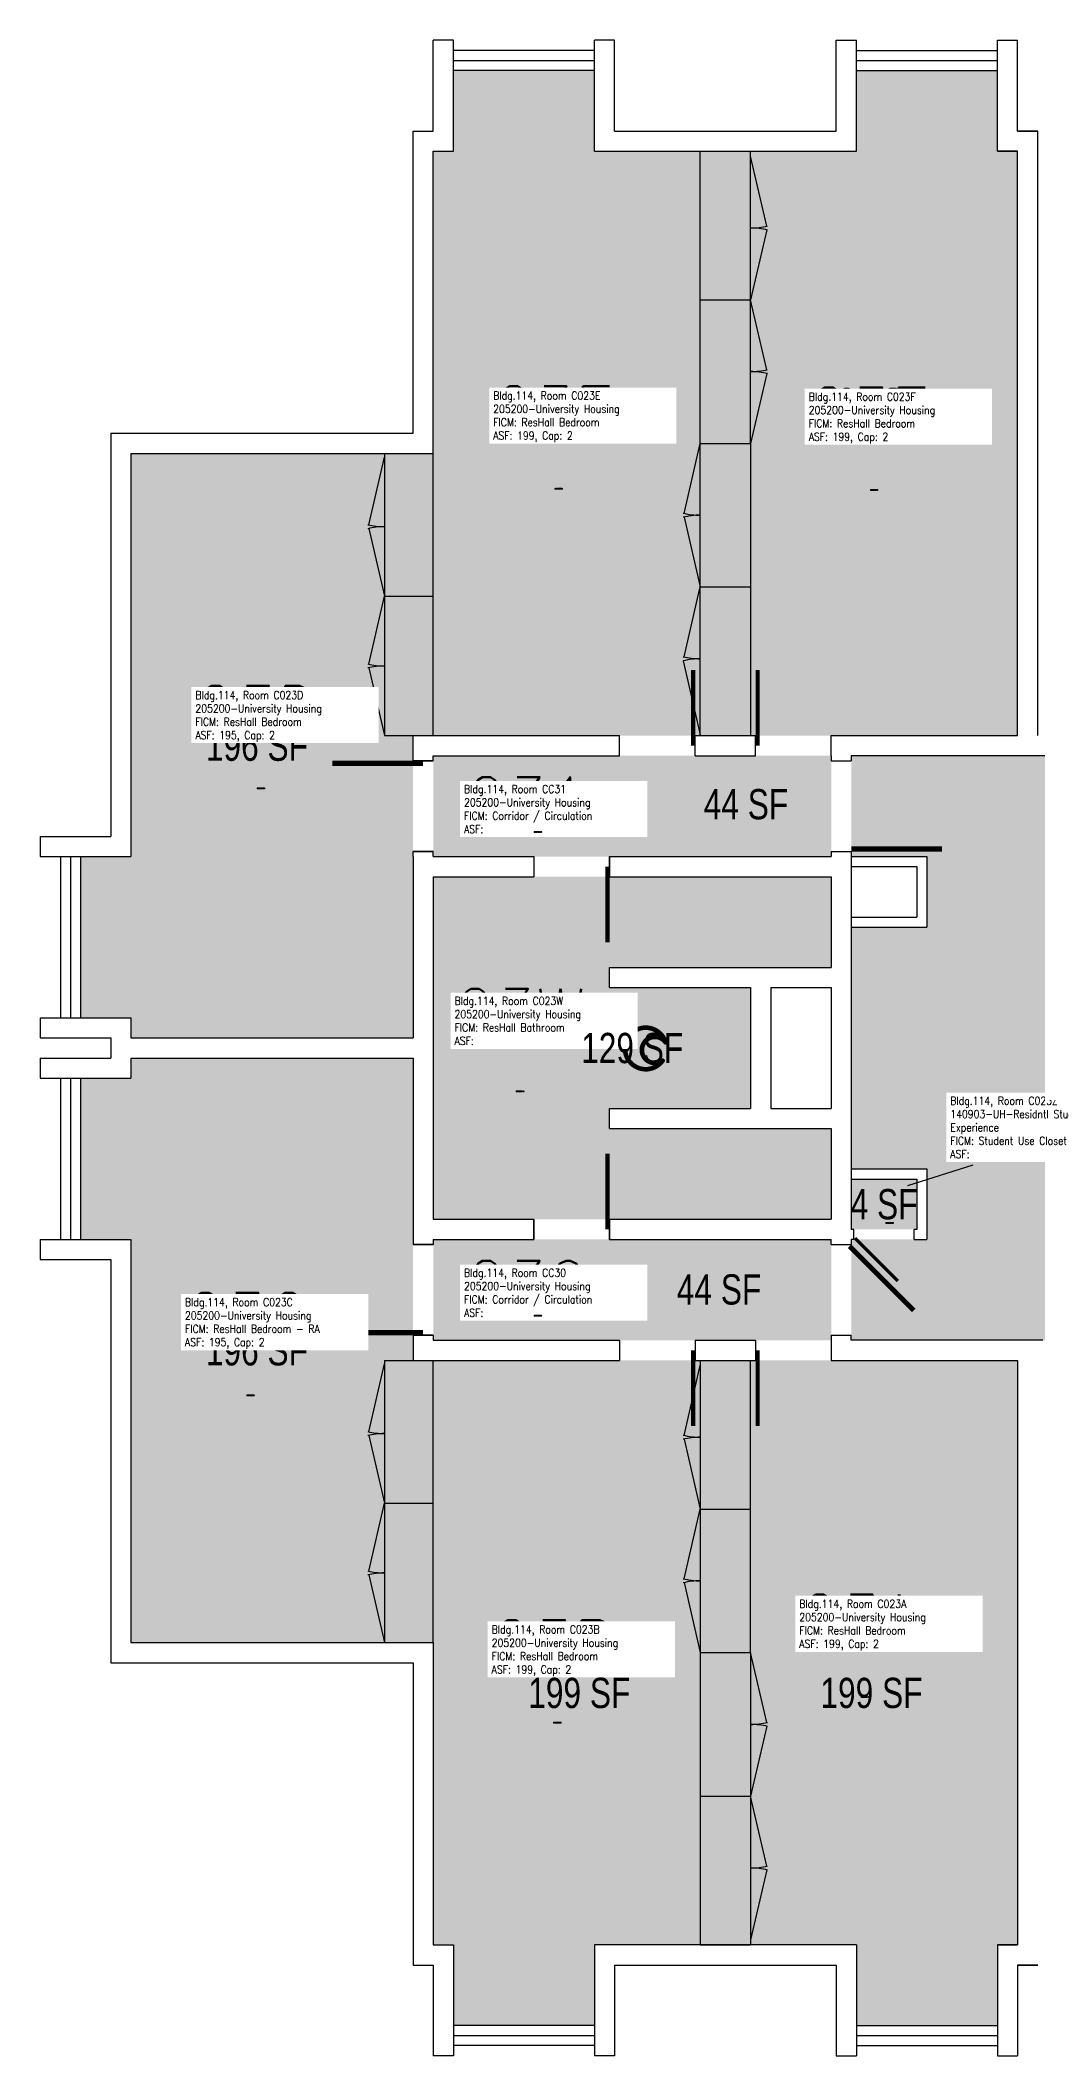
# Model space of a CAD drawing. Header units: inches. Extents: x -32 to 852, y 0 to 2072.
# Drawn here: x -32 to 364, y 1272 to 2072 of the extents above; entities that cross this region are included whole.
import ezdxf
from ezdxf.enums import TextEntityAlignment as Align

# ---------------------------------------------------------------- set-up
doc = ezdxf.new("R2010")
doc.units = ezdxf.units.IN
doc.header["$LTSCALE"] = 10
doc.header["$MEASUREMENT"] = 0
doc.layers.get('0').update_dxf_attribs({"linetype": 'CONTINUOUS'})
for name, color, linetype in [('A-DOOR', 2, 'CONTINUOUS'), ('A-FLOR', 3, 'CONTINUOUS'), ('A-GLAZ', 1, 'CONTINUOUS'), ('A-GLAZ-SILL', 2, 'CONTINUOUS'), ('A-IDEN-ICON', 4, 'CONTINUOUS'), ('A-IDEN-RNUM', 7, 'CONTINUOUS'), ('A-IDEN-SNUM', 4, 'CONTINUOUS'), ('A-IDEN-VNUM', 4, 'CONTINUOUS'), ('A-WALL', 5, 'CONTINUOUS'), ('AREA-TEXT', 3, 'CONTINUOUS'), ('Rooms-Category-Color', 7, 'CONTINUOUS'), ('Rooms-College-Color', 7, 'CONTINUOUS'), ('Rooms-Department-Color', 7, 'CONTINUOUS'), ('Rooms-Division-Color', 7, 'CONTINUOUS'), ('Rooms-Information', 7, 'CONTINUOUS')]:
    doc.layers.add(name, color=color, linetype=linetype)
doc.styles.add('AREA', font='arial.ttf', dxfattribs={"width": 0.75, "height": 24})
doc.styles.add('ROOMSNUMBER', font='txt.shx', dxfattribs={"height": 0.03})
doc.styles.add('ROOMVNUMBER', font='simplex.shx', dxfattribs={"width": 0.85})

# ---------------------------------------------------------------- blocks, each defined once
blk = doc.blocks.new('CPBATH')
at = {"color": 0, "linetype": 'ByBlock', "const_width": 0.0127}
for points in [[(0.0571, 0.0168, 0.861492), (-0.0551, 0, 1)], [(-0.0551, 0, 0.726902), (0.0487, -0.0337, 1)], [(0.0571, 0.0168, 0.729002), (-0.0084, -0.0042, 1)], [(-0.0084, -0.0042, 0.609468), (0.0487, -0.0337, 1)]]:
    blk.add_lwpolyline(points, format="xyb", dxfattribs=at)
at = {"color": 0, "linetype": 'ByBlock', "const_width": 0.00637}
for points in [[(0.0544, 0.0152, 1), (0.0599, 0.0184, 1)], [(0.0459, -0.0353, 1), (0.0515, -0.0321, 1)]]:
    blk.add_lwpolyline(points, format="xyb", close=True, dxfattribs=at)

msp = doc.modelspace()

# ---------------------------------------------------------------- hatches: boundary and pattern name
at = {"layer": 'Rooms-Category-Color', "true_color": 0x728ef3}
for points in [[(124, 1796), (124, 2028), (132, 2028), (132, 2060), (188, 2060), (188, 2028), (240, 2028), (240, 1796)], [(356, 1796), (356, 2028), (348, 2028), (348, 2060), (292, 2060), (292, 2028), (240, 2028), (240, 1796)], [(116, 1676), (116, 1796), (124, 1796), (124, 1908), (4, 1908), (4, 1748), (-16, 1748), (-16, 1684), (4, 1684), (4, 1676)], [(530, 1624), (530, 1720), (500.01, 1720), (500, 1748), (530, 1748), (530, 1788), (290, 1788), (290, 1748), (320, 1748), (320, 1720), (290, 1720), (290, 1624), (320, 1624), (320, 1596), (290, 1596), (290, 1556), (530, 1556), (530, 1594), (530, 1620), (504, 1620), (504, 1596), (500, 1596), (500, 1624)], [(124, 1740), (124, 1604), (282, 1604), (282, 1640), (194, 1640), (194, 1648), (250, 1648), (250, 1696), (194, 1696), (194, 1704), (282, 1704), (282, 1740)], [(116, 1668), (116, 1548), (124, 1548), (124, 1436), (4, 1436), (4, 1596), (-16, 1596), (-16, 1660), (4, 1660), (4, 1668)], [(290, 1620), (290, 1600), (316, 1600), (316, 1620)], [(124, 1548), (124, 1316), (132, 1316), (132, 1284), (188, 1284), (188, 1316), (240, 1316), (240, 1548)], [(356, 1548), (356, 1316), (348, 1316), (348, 1284), (292, 1284), (292, 1316), (240, 1316), (240, 1548)]]:
    msp.add_hatch(color=171, dxfattribs=at).paths.add_polyline_path(points)
at = {"layer": 'Rooms-Category-Color', "true_color": 0xadadad}
for points in [[(124, 1748), (124, 1788), (282, 1788), (282, 1748)], [(124, 1556), (124, 1596), (282, 1596), (282, 1556)]]:
    msp.add_hatch(color=253, dxfattribs=at).paths.add_polyline_path(points)
at = {"layer": 'Rooms-College-Color', "true_color": 0xadadad}
for points in [[(124, 1796), (124, 2028), (132, 2028), (132, 2060), (188, 2060), (188, 2028), (240, 2028), (240, 1796)], [(356, 1796), (356, 2028), (348, 2028), (348, 2060), (292, 2060), (292, 2028), (240, 2028), (240, 1796)], [(116, 1676), (116, 1796), (124, 1796), (124, 1908), (4, 1908), (4, 1748), (-16, 1748), (-16, 1684), (4, 1684), (4, 1676)], [(124, 1748), (124, 1788), (282, 1788), (282, 1748)], [(530, 1624), (530, 1720), (500.01, 1720), (500, 1748), (530, 1748), (530, 1788), (290, 1788), (290, 1748), (320, 1748), (320, 1720), (290, 1720), (290, 1624), (320, 1624), (320, 1596), (290, 1596), (290, 1556), (530, 1556), (530, 1594), (530, 1620), (504, 1620), (504, 1596), (500, 1596), (500, 1624)], [(124, 1740), (124, 1604), (282, 1604), (282, 1640), (194, 1640), (194, 1648), (250, 1648), (250, 1696), (194, 1696), (194, 1704), (282, 1704), (282, 1740)], [(116, 1668), (116, 1548), (124, 1548), (124, 1436), (4, 1436), (4, 1596), (-16, 1596), (-16, 1660), (4, 1660), (4, 1668)], [(290, 1620), (290, 1600), (316, 1600), (316, 1620)], [(124, 1556), (124, 1596), (282, 1596), (282, 1556)], [(124, 1548), (124, 1316), (132, 1316), (132, 1284), (188, 1284), (188, 1316), (240, 1316), (240, 1548)], [(356, 1548), (356, 1316), (348, 1316), (348, 1284), (292, 1284), (292, 1316), (240, 1316), (240, 1548)]]:
    msp.add_hatch(color=253, dxfattribs=at).paths.add_polyline_path(points)
at = {"layer": 'Rooms-Department-Color', "true_color": 0x604aed}
for points in [[(124, 1796), (124, 2028), (132, 2028), (132, 2060), (188, 2060), (188, 2028), (240, 2028), (240, 1796)], [(356, 1796), (356, 2028), (348, 2028), (348, 2060), (292, 2060), (292, 2028), (240, 2028), (240, 1796)], [(116, 1676), (116, 1796), (124, 1796), (124, 1908), (4, 1908), (4, 1748), (-16, 1748), (-16, 1684), (4, 1684), (4, 1676)], [(530, 1624), (530, 1720), (500.01, 1720), (500, 1748), (530, 1748), (530, 1788), (290, 1788), (290, 1748), (320, 1748), (320, 1720), (290, 1720), (290, 1624), (320, 1624), (320, 1596), (290, 1596), (290, 1556), (530, 1556), (530, 1594), (530, 1620), (504, 1620), (504, 1596), (500, 1596), (500, 1624)], [(124, 1740), (124, 1604), (282, 1604), (282, 1640), (194, 1640), (194, 1648), (250, 1648), (250, 1696), (194, 1696), (194, 1704), (282, 1704), (282, 1740)], [(116, 1668), (116, 1548), (124, 1548), (124, 1436), (4, 1436), (4, 1596), (-16, 1596), (-16, 1660), (4, 1660), (4, 1668)], [(290, 1620), (290, 1600), (316, 1600), (316, 1620)], [(124, 1548), (124, 1316), (132, 1316), (132, 1284), (188, 1284), (188, 1316), (240, 1316), (240, 1548)], [(356, 1548), (356, 1316), (348, 1316), (348, 1284), (292, 1284), (292, 1316), (240, 1316), (240, 1548)]]:
    msp.add_hatch(color=173, dxfattribs=at).paths.add_polyline_path(points)
at = {"layer": 'Rooms-Department-Color', "true_color": 0xacacac}
for points in [[(124, 1748), (124, 1788), (282, 1788), (282, 1748)], [(124, 1556), (124, 1596), (282, 1596), (282, 1556)]]:
    msp.add_hatch(color=253, dxfattribs=at).paths.add_polyline_path(points)
at = {"layer": 'Rooms-Division-Color', "true_color": 0x604aed}
for points in [[(124, 1796), (124, 2028), (132, 2028), (132, 2060), (188, 2060), (188, 2028), (240, 2028), (240, 1796)], [(356, 1796), (356, 2028), (348, 2028), (348, 2060), (292, 2060), (292, 2028), (240, 2028), (240, 1796)], [(116, 1676), (116, 1796), (124, 1796), (124, 1908), (4, 1908), (4, 1748), (-16, 1748), (-16, 1684), (4, 1684), (4, 1676)], [(530, 1624), (530, 1720), (500.01, 1720), (500, 1748), (530, 1748), (530, 1788), (290, 1788), (290, 1748), (320, 1748), (320, 1720), (290, 1720), (290, 1624), (320, 1624), (320, 1596), (290, 1596), (290, 1556), (530, 1556), (530, 1594), (530, 1620), (504, 1620), (504, 1596), (500, 1596), (500, 1624)], [(124, 1740), (124, 1604), (282, 1604), (282, 1640), (194, 1640), (194, 1648), (250, 1648), (250, 1696), (194, 1696), (194, 1704), (282, 1704), (282, 1740)], [(116, 1668), (116, 1548), (124, 1548), (124, 1436), (4, 1436), (4, 1596), (-16, 1596), (-16, 1660), (4, 1660), (4, 1668)], [(290, 1620), (290, 1600), (316, 1600), (316, 1620)], [(124, 1548), (124, 1316), (132, 1316), (132, 1284), (188, 1284), (188, 1316), (240, 1316), (240, 1548)], [(356, 1548), (356, 1316), (348, 1316), (348, 1284), (292, 1284), (292, 1316), (240, 1316), (240, 1548)]]:
    msp.add_hatch(color=173, dxfattribs=at).paths.add_polyline_path(points)
at = {"layer": 'Rooms-Division-Color', "true_color": 0xadadad}
for points in [[(124, 1748), (124, 1788), (282, 1788), (282, 1748)], [(124, 1556), (124, 1596), (282, 1596), (282, 1556)]]:
    msp.add_hatch(color=253, dxfattribs=at).paths.add_polyline_path(points)

# ---------------------------------------------------------------- linework, layer by layer
at = {"layer": 'A-DOOR'}
for points in [[(227.17, 1792, 1.67, 1.67, 0), (227.17, 1822, 0, 0, 0.414214), (198, 1792, 0, 0, 0.814237)], [(252.83, 1792, 1.67, 1.67, 0), (252.83, 1822, 0, 0, -0.414214), (282, 1792, 0, 0, -0.814237)], [(120, 1785, 2, 2, 0), (84, 1785, 0, 0, 0.414214), (120, 1750, 0, 0, 0.814237)], [(290, 1751, 2, 2, 0), (326, 1751, 0, 0, 0.414214), (290, 1786, 0, 0, 0.814237)], [(193.17, 1744, 1.67, 1.67, 0), (193.17, 1714, 0, 0, -0.414214), (164, 1744, 0, 0, -0.814237)], [(193.17, 1600, 1.67, 1.67, 0), (193.17, 1630, 0, 0, 0.414214), (164, 1600, 0, 0, 0.814237)], [(120, 1559, 2, 2, 0), (84, 1559, 0, 0, -0.414214), (120, 1594, 0, 0, -0.814237)], [(289.29, 1593.29, 2, 2, 0), (314.75, 1567.84, 0, 0, -0.195255), (290, 1557.79, 0, 0, -0.195255)], [(291.47, 1596.47, 1.33, 1.33, 0), (308.44, 1579.5, 0, 0, 0.195255), (315.14, 1596, 0, 0, 0.195255)], [(227.17, 1552, 1.67, 1.67, 0), (227.17, 1522, 0, 0, -0.414214), (198, 1552, 0, 0, -0.814237)], [(252.83, 1552, 1.67, 1.67, 0), (252.83, 1522, 0, 0, 0.414214), (282, 1552, 0, 0, 0.814237)]]:
    msp.add_lwpolyline(points, format="xyseb", dxfattribs=at)
at = {"layer": 'A-FLOR'}
for p, q in [((230, 2028), (250, 2028)), ((230, 1912), (230, 2028)), ((250, 1912), (250, 2028)), ((256.41, 1998.23), (250, 2026)), ((256.41, 1996.77), (250, 1969)), ((230, 1969), (250, 1969)), ((256.41, 1941.23), (250, 1969)), ((256.41, 1939.77), (250, 1912)), ((98.38, 1879.64), (104.6, 1906.58)), ((104.6, 1908), (124, 1908)), ((104.6, 1908), (104.6, 1851.29)), ((104.6, 1906.58), (104.6, 1851.29)), ((124, 1796), (124, 1908)), ((223.59, 1884.23), (230, 1912)), ((230, 1912), (250, 1912)), ((230, 1855), (230, 1912)), ((250, 1912), (250, 1796)), ((223.59, 1882.77), (230, 1855)), ((98.38, 1878.23), (104.6, 1851.29)), ((98.38, 1824.35), (104.6, 1851.29)), ((104.6, 1851.29), (124, 1851.29)), ((104.6, 1851.29), (104.6, 1796)), ((223.59, 1827.23), (230, 1855)), ((230, 1855), (250, 1855)), ((230, 1796), (230, 1855)), ((230, 1798), (230, 1855)), ((223.23, 1825.68), (230, 1796.37)), ((98.38, 1822.94), (104.6, 1796)), ((104.6, 1796), (124, 1796)), ((98.38, 1519.64), (104.6, 1546.58)), ((104.6, 1548), (124, 1548)), ((104.6, 1548), (104.6, 1491.29)), ((104.6, 1546.58), (104.6, 1491.29)), ((124, 1436), (124, 1548)), ((223.59, 1518.23), (230, 1546)), ((230, 1548), (230, 1489)), ((230, 1546), (230, 1489)), ((250, 1432), (250, 1548)), ((98.38, 1518.23), (104.6, 1491.29)), ((223.59, 1516.77), (230, 1489)), ((98.38, 1464.35), (104.6, 1491.29)), ((104.6, 1491.29), (124, 1491.29)), ((104.6, 1491.29), (104.6, 1436)), ((223.59, 1461.23), (230, 1489)), ((230, 1489), (250, 1489)), ((230, 1489), (230, 1432)), ((98.38, 1462.94), (104.6, 1436)), ((223.59, 1459.77), (230, 1432)), ((104.6, 1436), (124, 1436)), ((230, 1432), (250, 1432)), ((230, 1432), (230, 1316)), ((256.41, 1404.23), (250, 1432)), ((250, 1432), (250, 1316)), ((256.41, 1402.77), (250, 1375)), ((230, 1375), (250, 1375)), ((256.41, 1347.23), (250, 1375)), ((256.41, 1345.77), (250, 1318)), ((230, 1316), (250, 1316))]:
    msp.add_line(p, q, dxfattribs=at)
for centre, radius, start, end in [((250, 2026), 28.5, 270, 283.7374), ((250, 1969), 28.5, 76.2626, 90), ((250, 1969), 28.5, 270, 283.7374), ((250, 1912), 28.5, 76.2626, 90), ((230, 1912), 28.5, 256.2626, 270), ((230, 1855), 28.5, 90, 103.7374), ((104.6, 1906.58), 27.64, 256.2626, 270), ((104.6, 1851.29), 27.64, 90, 103.7374), ((104.6, 1851.29), 27.64, 256.2626, 270), ((230, 1855), 28.5, 256.2626, 270), ((230, 1798), 28.5, 90, 103.7374), ((104.6, 1796), 27.64, 90, 103.7374), ((104.6, 1546.58), 27.64, 256.2626, 270), ((104.6, 1491.29), 27.64, 90, 103.7374), ((230, 1546), 28.5, 256.2626, 270), ((230, 1489), 28.5, 90, 103.7374), ((104.6, 1491.29), 27.64, 256.2626, 270), ((104.6, 1436), 27.64, 90, 103.7374), ((230, 1489), 28.5, 256.2626, 270), ((230, 1432), 28.5, 90, 103.7374), ((250, 1432), 28.5, 270, 283.7374), ((250, 1375), 28.5, 76.2626, 90), ((250, 1375), 28.5, 270, 283.7374), ((250, 1318), 28.5, 76.2626, 90)]:
    msp.add_arc(centre, radius, start, end, dxfattribs=at)
at = {"layer": 'A-GLAZ'}
for p, q in [((132, 2064), (188, 2064)), ((292, 2064), (348, 2064)), ((-20, 1748), (-20, 1684)), ((-20, 1660), (-20, 1596)), ((132, 1280), (188, 1280)), ((292, 1280), (348, 1280))]:
    msp.add_line(p, q, dxfattribs=at)
at = {"layer": 'A-GLAZ-SILL'}
for p, q in [((188, 2068), (132, 2068)), ((292, 2068), (348, 2068)), ((188, 2060), (132, 2060)), ((292, 2060), (348, 2060)), ((-24, 1748), (-24, 1684)), ((-16, 1748), (-16, 1684)), ((-24, 1660), (-24, 1596)), ((-16, 1660), (-16, 1596)), ((188, 1284), (132, 1284)), ((292, 1284), (348, 1284)), ((188, 1276), (132, 1276)), ((292, 1276), (348, 1276))]:
    msp.add_line(p, q, dxfattribs=at)
at = {"layer": 'A-IDEN-VNUM'}
msp.add_lwpolyline([(338.31, 1625.49), (312.26, 1617.32)], dxfattribs=at)
at = {"layer": 'A-WALL'}
for p, q in [((124, 2036), (124, 2072)), ((132, 2072), (124, 2072)), ((132, 2028), (132, 2072)), ((188, 2028), (188, 2072)), ((196, 2072), (188, 2072)), ((196, 2036), (196, 2072)), ((284, 2036), (284, 2072)), ((284, 2072), (292, 2072)), ((292, 2028), (292, 2072)), ((348, 2028), (348, 2072)), ((348, 2072), (356, 2072)), ((356, 2036), (356, 2072)), ((116, 1916), (116, 2036)), ((116, 2036), (124, 2036)), ((196, 2036), (284, 2036)), ((364, 2036), (356, 2036)), ((356, 2036), (364, 2036)), ((364, 2036), (356, 2036)), ((356, 2036), (364, 2036)), ((364, 1796), (364, 2036)), ((124, 1908), (124, 2028)), ((124, 2028), (132, 2028)), ((188, 2028), (292, 2028)), ((356, 2028), (348, 2028)), ((348, 2028), (356, 2028)), ((356, 2028), (348, 2028)), ((348, 2028), (356, 2028)), ((356, 1796), (356, 2028)), ((-4, 1916), (-4, 1756)), ((-4, 1916), (116, 1916)), ((4, 1908), (4, 1748)), ((4, 1908), (124, 1908)), ((116, 1788), (116, 1796)), ((116, 1796), (198, 1796)), ((198, 1788), (198, 1796)), ((198, 1788), (198, 1796)), ((228, 1796), (252, 1796)), ((228, 1788), (228, 1796)), ((228, 1788), (228, 1796)), ((252, 1788), (252, 1796)), ((252, 1788), (252, 1796)), ((282, 1796), (356, 1796)), ((282, 1788), (282, 1796)), ((282, 1788), (282, 1796)), ((116, 1786), (116, 1788)), ((116, 1786), (124, 1786)), ((124, 1786), (116, 1786)), ((124, 1788), (198, 1788)), ((124, 1786), (124, 1788)), ((228, 1788), (252, 1788)), ((282, 1788), (282, 1786)), ((282, 1786), (290, 1786)), ((290, 1788), (290, 1786)), ((418, 1788), (290, 1788)), ((-32, 1756), (-4, 1756)), ((-32, 1756), (-32, 1748)), ((-32, 1748), (4, 1748)), ((116, 1750), (124, 1750)), ((116, 1748), (116, 1750)), ((124, 1750), (116, 1750)), ((116, 1748), (116, 1676)), ((124, 1748), (124, 1750)), ((124, 1748), (164, 1748)), ((164, 1748), (164, 1740)), ((164, 1748), (164, 1740)), ((194, 1748), (282, 1748)), ((194, 1740), (194, 1748)), ((194, 1748), (194, 1740)), ((282, 1750), (282, 1748)), ((282, 1750), (290, 1750)), ((290, 1750), (290, 1600)), ((290, 1748), (320, 1748)), ((320, 1748), (320, 1720)), ((124, 1740), (124, 1604)), ((124, 1740), (164, 1740)), ((194, 1740), (282, 1740)), ((282, 1740), (282, 1704)), ((290, 1744), (316, 1744)), ((316, 1744), (316, 1724)), ((290, 1724), (316, 1724)), ((290, 1720), (320, 1720)), ((194, 1704), (282, 1704)), ((194, 1696), (194, 1704)), ((194, 1696), (250, 1696)), ((250, 1696), (250, 1648)), ((258, 1696), (258, 1648)), ((258, 1696), (282, 1696)), ((282, 1696), (282, 1648)), ((-32, 1684), (-32, 1676)), ((-32, 1684), (4, 1684)), ((4, 1684), (4, 1676)), ((-32, 1676), (-4, 1676)), ((-4, 1676), (-4, 1668)), ((4, 1676), (116, 1676)), ((-32, 1668), (-4, 1668)), ((-32, 1668), (-32, 1660)), ((4, 1668), (116, 1668)), ((4, 1668), (4, 1660)), ((116, 1668), (116, 1596)), ((-32, 1660), (4, 1660)), ((194, 1648), (250, 1648)), ((194, 1640), (194, 1648)), ((258, 1648), (282, 1648)), ((194, 1640), (282, 1640)), ((282, 1640), (282, 1604)), ((290, 1624), (320, 1624)), ((290, 1620), (316, 1620)), ((316, 1620), (316, 1600)), ((320, 1624), (320, 1596)), ((124, 1604), (164, 1604)), ((164, 1604), (164, 1596)), ((164, 1596), (164, 1604)), ((194, 1604), (282, 1604)), ((194, 1604), (194, 1596)), ((194, 1596), (194, 1604)), ((-32, 1596), (4, 1596)), ((-32, 1596), (-32, 1588)), ((4, 1596), (4, 1436)), ((116, 1596), (116, 1594)), ((116, 1594), (124, 1594)), ((124, 1594), (116, 1594)), ((124, 1596), (164, 1596)), ((124, 1596), (124, 1594)), ((194, 1596), (282, 1596)), ((282, 1594), (282, 1596)), ((282, 1594), (290, 1594)), ((291, 1600), (290, 1600)), ((291, 1596), (290, 1596)), ((290, 1596), (290, 1594)), ((291, 1596), (291, 1600)), ((315, 1596), (315, 1600)), ((316, 1600), (315, 1600)), ((315, 1596), (320, 1596)), ((-32, 1588), (-4, 1588)), ((-4, 1588), (-4, 1428)), ((116, 1558), (124, 1558)), ((116, 1558), (116, 1556)), ((124, 1558), (116, 1558)), ((116, 1556), (116, 1548)), ((124, 1558), (124, 1556)), ((124, 1556), (198, 1556)), ((198, 1556), (198, 1548)), ((198, 1556), (198, 1548)), ((228, 1556), (228, 1548)), ((228, 1556), (252, 1556)), ((228, 1556), (228, 1548)), ((252, 1556), (252, 1548)), ((252, 1556), (252, 1548)), ((282, 1558), (282, 1548)), ((282, 1558), (290, 1558)), ((282, 1556), (282, 1548)), ((290, 1556), (290, 1558)), ((366, 1556), (290, 1556)), ((116, 1548), (198, 1548)), ((228, 1548), (252, 1548)), ((282, 1548), (356, 1548)), ((356, 1548), (356, 1316)), ((4, 1436), (124, 1436)), ((124, 1436), (124, 1316)), ((124, 1436), (124, 1316)), ((-4, 1428), (116, 1428)), ((116, 1428), (116, 1308)), ((116, 1428), (116, 1308)), ((124, 1316), (132, 1316)), ((132, 1316), (132, 1272)), ((188, 1316), (188, 1272)), ((292, 1316), (188, 1316)), ((292, 1316), (292, 1272)), ((356, 1316), (348, 1316)), ((348, 1316), (356, 1316)), ((356, 1316), (348, 1316)), ((348, 1316), (348, 1272)), ((116, 1308), (124, 1308)), ((124, 1308), (124, 1272)), ((196, 1308), (196, 1272)), ((196, 1308), (284, 1308)), ((284, 1308), (284, 1272)), ((364, 1308), (356, 1308)), ((356, 1308), (364, 1308)), ((364, 1308), (356, 1308)), ((356, 1308), (356, 1272)), ((132, 1272), (124, 1272)), ((196, 1272), (188, 1272)), ((284, 1272), (292, 1272)), ((348, 1272), (356, 1272))]:
    msp.add_line(p, q, dxfattribs=at)

# ---------------------------------------------------------------- block references
at = {"layer": 'A-IDEN-ICON', "xscale": 144, "yscale": 144, "zscale": 144}
msp.add_blockref('CPBATH', (208.05, 1671.82), dxfattribs=at)

# ---------------------------------------------------------------- texts
at = {"layer": 'A-IDEN-RNUM', "style": 'ROOMSNUMBER'}
for s, p in [('0023-E0', (172.28, 1893.8)), ('0023-F0', (297.56, 1893.34)), ('0023-D0', (54.05, 1774.89)), ('0C31-00', (164, 1757.59)), ('0023-W0', (156.93, 1654.59)), ('0023-Z0', (303.67, 1602.38)), ('0C30-00', (164, 1565.59)), ('0023-C0', (49.91, 1533.93)), ('0023-A0', (293.83, 1414.17)), ('0023-B0', (171.69, 1404.01))]:
    msp.add_text(s, height=0.36, dxfattribs=at).set_placement(p)
at = {"layer": 'A-IDEN-SNUM', "style": 'ROOMSNUMBER'}
for s, p in [('1140C023E0', (172.28, 1893.8)), ('1140C023F0', (297.56, 1893.34)), ('1140C023D0', (54.05, 1774.89)), ('1140CC3100', (164, 1757.59)), ('1140C023W0', (156.93, 1654.59)), ('1140C023Z0', (303.67, 1602.38)), ('1140CC3000', (164, 1565.59)), ('1140C023C0', (49.91, 1533.93)), ('1140C023A0', (293.83, 1414.17)), ('1140C023B0', (171.69, 1404.01))]:
    msp.add_text(s, height=0.36, dxfattribs=at).set_placement(p)
at = {"layer": 'A-IDEN-VNUM', "style": 'ROOMVNUMBER', "width": 0.85}
for s, p in [('23E', (147.81, 1912.46)), ('23F', (273.09, 1912)), ('23D', (29.58, 1793.54)), ('C31', (136.24, 1757.32)), ('23W', (132.46, 1673.25)), ('23Z', (329.3, 1628.3)), ('C30', (136.24, 1565.32)), ('23C', (25.44, 1552.58)), ('23A', (269.36, 1432.83)), ('23B', (147.22, 1422.66))]:
    msp.add_text(s, height=22.238, dxfattribs=at).set_placement(p)
at = {"layer": 'AREA-TEXT', "style": 'AREA', "width": 0.75}
for s, p in [('199 SF', (182, 1928)), ('199 SF', (298, 1928)), ('196 SF', (54, 1792)), ('44 SF', (248.16, 1768.78)), ('129 SF', (203, 1672)), ('4 SF', (303, 1610)), ('44 SF', (237.48, 1576.17)), ('196 SF', (54, 1552)), ('199 SF', (182, 1416)), ('199 SF', (298, 1416))]:
    msp.add_text(s, height=12, dxfattribs=at).set_placement(p, align=Align.MIDDLE_CENTER)

# ---------------------------------------------------------------- next in the draw order: texts
at = {"layer": 'Rooms-Information', "char_height": 3.1768, "width": 71.1604, "attachment_point": 7, "style": 'ROOMVNUMBER', "bg_fill": 3, "box_fill_scale": 1.5, "bg_fill_color": 256, "bg_fill_true_color": 13158600, "bg_fill_transparency": 0}
for s, insert in [('Bldg.114, Room C023E^M^J205200-University Housing^M^JFICM: ResHall Bedroom^M^JASF: 199, Cap: 2', (147.81, 1912.46)), ('Bldg.114, Room C023F^M^J205200-University Housing^M^JFICM: ResHall Bedroom^M^JASF: 199, Cap: 2', (273.09, 1912)), ('Bldg.114, Room C023D^M^J205200-University Housing^M^JFICM: ResHall Bedroom^M^JASF: 195, Cap: 2', (29.58, 1793.54)), ('Bldg.114, Room CC31^M^J205200-University Housing^M^JFICM: Corridor / Circulation^M^JASF: ', (136.24, 1757.32)), ('Bldg.114, Room C023W^M^J205200-University Housing^M^JFICM: ResHall Bathroom^M^JASF: ', (132.46, 1673.25)), ('Bldg.114, Room C023Z^M^J140903-UH-Residntl Student Experience^M^JFICM: Student Use Closet^M^JASF: ', (329.3, 1628.3)), ('Bldg.114, Room CC30^M^J205200-University Housing^M^JFICM: Corridor / Circulation^M^JASF: ', (136.24, 1565.32)), ('Bldg.114, Room C023C^M^J205200-University Housing^M^JFICM: ResHall Bedroom - RA^M^JASF: 195, Cap: 2', (25.44, 1552.58)), ('Bldg.114, Room C023A^M^J205200-University Housing^M^JFICM: ResHall Bedroom^M^JASF: 199, Cap: 2', (269.36, 1432.83)), ('Bldg.114, Room C023B^M^J205200-University Housing^M^JFICM: ResHall Bedroom^M^JASF: 199, Cap: 2', (147.22, 1422.66))]:
    msp.add_mtext(s, dxfattribs=dict(at, insert=insert))

doc.saveas('drawing.dxf')
